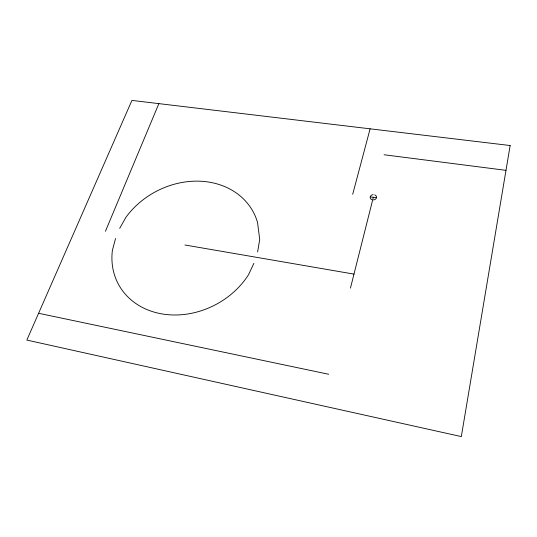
<?xml version="1.0" encoding="UTF-8"?>
<svg xmlns="http://www.w3.org/2000/svg" width="537" height="537" viewBox="0 0 537 537"><rect width="100%" height="100%" fill="white"/><g stroke="black" fill="none" stroke-linecap="round" stroke-linejoin="round"><path stroke-width="0.81" d="M257.612 251.947L259.713 239.529L257.552 222.519A76.496 63.957 -28 0 0 199.818 181.197A76.496 63.957 -28 0 0 125.866 217.384L119.684 228.386M350.446 288.147L373.336 197.287M115.542 238.515L112.401 250.296A76.496 63.957 -28 0 0 161.429 313.823A76.496 63.957 -28 0 0 248.537 274.702L253.9 263.305M352.688 194.327L370.114 128.82M105.433 231.293L158.871 103.621M384.056 154.75L505.988 170.343M371.899 199.71A3.162 2.651 -7.2 0 1 370.255 196.851L376.424 197.73A3.162 2.651 -7.2 0 0 374.772 194.877M184.95 244.993L353.984 274.112M38.597 313.279L328.745 374.276M376.424 197.737A3.162 2.651 -7.2 0 1 373.497 199.945M370.255 196.851A3.162 2.651 -7.2 0 1 373.175 194.649M510.15 145.527L461.317 436.588L26.85 340.075L131.927 100.412L510.15 145.527"/></g></svg>
